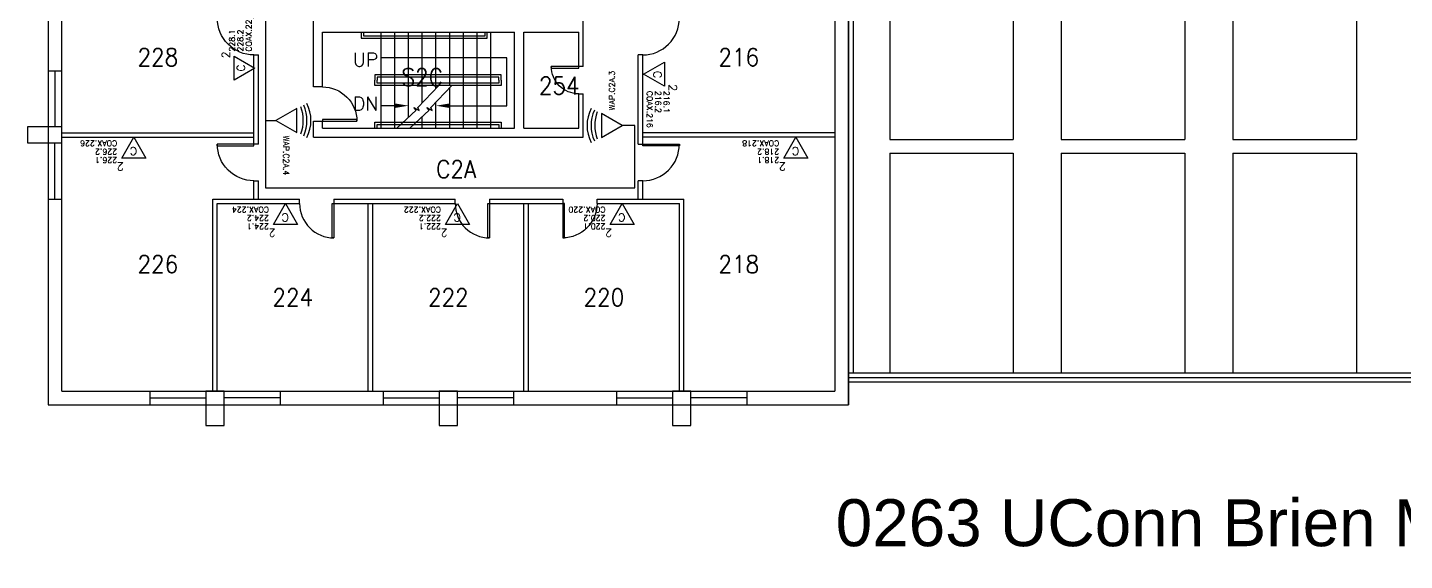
# Model space of a CAD drawing. Header units: inches. Extents: x -460 to 10305, y -938 to 5356.
# Drawn here: x 4018 to 5222, y -133 to 333 of the extents above; entities that cross this region are included whole.
import ezdxf
from ezdxf.enums import TextEntityAlignment as Align

# ---------------------------------------------------------------- set-up
doc = ezdxf.new("R2010")
doc.units = ezdxf.units.IN
doc.header["$MEASUREMENT"] = 0
doc.set_wipeout_variables(frame=1)
for name, color, linetype in [('01-0263-02-DWG-BFP-ARCH$0$SP-DOORS', 5, 'Continuous'), ('01-0263-02-DWG-BFP-ARCH$0$SP-GROSS', 30, 'Continuous'), ('01-0263-02-DWG-BFP-ARCH$0$SP-GUARDRAIL', 150, 'Continuous'), ('01-0263-02-DWG-BFP-ARCH$0$SP-PRINT_TEXT', 250, 'Continuous'), ('01-0263-02-DWG-BFP-ARCH$0$SP-RMNO', 7, 'Continuous'), ('01-0263-02-DWG-BFP-ARCH$0$SP-ROOM', 7, 'Continuous'), ('01-0263-02-DWG-BFP-ARCH$0$SP-SITE', 3, 'Continuous'), ('01-0263-02-DWG-BFP-ARCH$0$SP-STAIRS', 1, 'Continuous'), ('01-0263-02-DWG-BFP-ARCH$0$SP-TEXT', 72, 'Continuous'), ('01-0263-02-DWG-BFP-ARCH$0$SP-WALL', 7, 'Continuous'), ('01-0263-02-DWG-BFP-ARCH$0$SP-WINDOWS', 6, 'Continuous'), ('T-Comm-E', 1, 'Continuous'), ('T-Comm-E-Wireless', 1, 'Continuous'), ('T-Comm-Path', 40, 'Continuous')]:
    doc.layers.add(name, color=color, linetype=linetype)
doc.layers.get('01-0263-02-DWG-BFP-ARCH$0$SP-ROOM').off()
doc.styles.add('01-0263-02-DWG-BFP-ARCH$0$ARIAL', font='ARIAL', dxfattribs={"height": 0.2})
doc.styles.add('01-0263-02-DWG-BFP-ARCH$0$ROMANS', font='ROMANS.shx', dxfattribs={"width": 0.9})
doc.styles.add('01-0263-02-DWG-BFP-ARCH$0$STANDARD', font='TXT.shx', dxfattribs={"height": 12})
doc.styles.add('3-32', font='SIMPLEX.shx', dxfattribs={"height": 9})

# ---------------------------------------------------------------- blocks, each defined once
blk = doc.blocks.new('01-0263-02-DWG-BFP-ARCH$0$DOR00')
at = {"color": 0}
for p, q in [((0, 1), (0, 0)), ((1, 0), (1, 1))]:
    blk.add_line(p, q, dxfattribs=at)
blk = doc.blocks.new('01-0263-02-DWG-BFP-ARCH$0$DOR01')
at = {"color": 0}
for p, q in [((1, 1), (0, 1)), ((0, 1), (0, 0)), ((1, 0), (1, 1)), ((0, 0), (1, 0))]:
    blk.add_line(p, q, dxfattribs=at)
blk = doc.blocks.new('01-0263-02-DWG-BFP-ARCH$0$FMGRM1')
at = {"style": '01-0263-02-DWG-BFP-ARCH$0$ROMANS', "width": 0.9}
for tag, p in [('DATA1', (0, -0.443)), ('DATA2', (0, -0.602)), ('DATA3', (0, -0.762)), ('DATA4', (0, -0.921)), ('DATA5', (0, -1.081))]:
    blk.add_attdef(tag, text='', height=0.117, dxfattribs=at).set_placement(p, align=Align.CENTER)
at = {"linetype": 'Continuous'}
blk.add_wipeout([(-0.375, -0.125), (0.375, -0.125), (0.375, 0.125), (-0.375, 0.125)], dxfattribs=at)
at = {"style": '01-0263-02-DWG-BFP-ARCH$0$ROMANS', "width": 0.9}
blk.add_attdef('RMAREA', text='', height=0.117, dxfattribs=at).set_placement((0, -0.284), align=Align.CENTER)
at = {"layer": '01-0263-02-DWG-BFP-ARCH$0$SP-RMNO', "style": '01-0263-02-DWG-BFP-ARCH$0$ROMANS', "width": 0.9}
blk.add_attdef('RMNUMB', text='', height=0.16, dxfattribs=at).set_placement((0, 0), align=Align.MIDDLE)
blk = doc.blocks.new('01-0263-02-DWG-BFP-ARCH', base_point=(1295.2, 1353.4))
at = {"layer": '01-0263-02-DWG-BFP-ARCH$0$SP-DOORS'}
for points in [[(1475.2, 1659.4, -0.414214), (1443.2, 1691.4, -0.414214)], [(1815.2, 1659.4, 0.414214), (1847.2, 1691.4, 0.414214)], [(1759.2, 1625.4, -0.414214), (1735.2, 1649.4, -0.414214)], [(1535.2, 1631.4, -0.414214), (1565.2, 1601.4, -0.414214)], [(1475.2, 1549.4, -0.414214), (1443.2, 1581.4, -0.414214)], [(1815.2, 1549.4, 0.414214), (1847.2, 1581.4, 0.414214)], [(1515.2, 1529.4, 0.414214), (1545.2, 1499.4, 0.414214)], [(1651.2, 1529.4, 0.414214), (1681.2, 1499.4, 0.414214)], [(1775.2, 1529.4, -0.414214), (1745.2, 1499.4, -0.414214)]]:
    blk.add_lwpolyline(points, format="xyb", dxfattribs=at)
at = {"layer": '01-0263-02-DWG-BFP-ARCH$0$SP-GROSS'}
blk.add_lwpolyline([(1995.2, 2641.4), (1295.2, 2641.4), (1295.2, 1353.4), (1995.1, 1353.5), (1995, 1373.7), (1995.2, 2641.4)], close=True, dxfattribs=at)
at = {"layer": '01-0263-02-DWG-BFP-ARCH$0$SP-GUARDRAIL'}
for p, q in [((1568.9, 1679.4), (1568.9, 1674.2)), ((1568.9, 1674.2), (1679.3, 1674.2)), ((1570.9, 1679.4), (1570.9, 1676.2)), ((1570.9, 1676.2), (1677.3, 1676.2)), ((1677.3, 1676.2), (1677.3, 1679.4)), ((1679.3, 1674.2), (1679.3, 1679.4)), ((1580.9, 1595.4), (1580.9, 1600.6)), ((1580.9, 1600.6), (1691.3, 1600.6)), ((1582.9, 1595.4), (1582.9, 1598.6)), ((1582.9, 1598.6), (1689.3, 1598.6)), ((1689.3, 1598.6), (1689.3, 1595.4)), ((1691.3, 1600.6), (1691.3, 1595.4))]:
    blk.add_line(p, q, dxfattribs=at)
for points in [[(1580.9, 1642), (1580.9, 1637.4)], [(1691.3, 1637.4), (1691.3, 1642), (1580.9, 1642)], [(1582.9, 1640), (1582.9, 1637.4)], [(1689.3, 1637.4), (1689.3, 1640), (1582.9, 1640)], [(1691.3, 1637.4), (1691.3, 1632.8), (1580.9, 1632.8)], [(1580.9, 1632.8), (1580.9, 1637.4)], [(1689.3, 1637.4), (1689.3, 1634.8), (1582.9, 1634.8)], [(1582.9, 1634.8), (1582.9, 1637.4)]]:
    blk.add_lwpolyline(points, dxfattribs=at)
at = {"layer": '01-0263-02-DWG-BFP-ARCH$0$SP-SITE'}
for p, q in [((2031.2, 1837.4), (2031.2, 1585.4)), ((2139.2, 1837.4), (2139.2, 1585.4)), ((2181.2, 1837.4), (2181.2, 1585.4)), ((2289.2, 1837.4), (2289.2, 1585.4)), ((2331.2, 1837.4), (2331.2, 1585.4)), ((2439.2, 1837.4), (2439.2, 1585.4)), ((2031.2, 1585.4), (2139.2, 1585.4)), ((2181.2, 1585.4), (2289.2, 1585.4)), ((2331.2, 1585.4), (2439.2, 1585.4)), ((2031.2, 1573.4), (2031.2, 1381.4)), ((2031.2, 1573.4), (2139.2, 1573.4)), ((2139.2, 1573.4), (2139.2, 1381.4)), ((2181.2, 1573.4), (2289.2, 1573.4)), ((2181.2, 1573.4), (2181.2, 1381.4)), ((2289.2, 1573.4), (2289.2, 1381.4)), ((2331.2, 1573.4), (2439.2, 1573.4)), ((2331.2, 1573.4), (2331.2, 1381.4)), ((2439.2, 1573.4), (2439.2, 1381.4)), ((1995.2, 1381.4), (2533.2, 1381.4)), ((1995.2, 1377.4), (2533.2, 1377.4)), ((1995.2, 1373.4), (2533.2, 1373.4))]:
    blk.add_line(p, q, dxfattribs=at)
at = {"layer": '01-0263-02-DWG-BFP-ARCH$0$SP-STAIRS'}
for p, q in [((1586.4, 1595.4), (1586.4, 1679.4)), ((1598.4, 1595.4), (1598.4, 1679.4)), ((1610.4, 1604.9), (1610.4, 1679.4)), ((1622.4, 1617.3), (1622.4, 1679.4)), ((1634.4, 1630), (1634.4, 1679.4)), ((1646.4, 1632.8), (1646.4, 1679.4)), ((1658.4, 1595.4), (1658.4, 1679.4)), ((1670.4, 1595.4), (1670.4, 1679.4)), ((1682.4, 1595.4), (1682.4, 1679.4)), ((1646.4, 1595.4), (1646.4, 1630.8)), ((1634.4, 1595.4), (1634.4, 1618.1)), ((1622.4, 1595.4), (1622.4, 1605.5))]:
    blk.add_line(p, q, dxfattribs=at)
for points in [[(1600.3, 1595.4), (1617, 1611.1), (1615.1, 1613.5), (1619.6, 1610.9), (1618.6, 1613.3), (1637, 1632.8)], [(1611.6, 1595.4), (1628.3, 1611.1), (1626.4, 1613.5), (1631, 1610.9), (1629.9, 1613.3), (1648.3, 1632.8)]]:
    blk.add_lwpolyline(points, dxfattribs=at)
at = {"layer": '01-0263-02-DWG-BFP-ARCH$0$SP-TEXT'}
for p, q in [((1696.4, 1656.9), (1586.4, 1656.9)), ((1696.4, 1615), (1696.4, 1656.9)), ((1598.4, 1615), (1586.4, 1615)), ((1646.4, 1615), (1696.4, 1615))]:
    blk.add_line(p, q, dxfattribs=at)
for points in [[(1598.4, 1617), (1598.4, 1613), (1610.4, 1615)], [(1646.4, 1613), (1646.4, 1617), (1634.4, 1615)]]:
    blk.add_solid(points, dxfattribs=at)
at = {"layer": '01-0263-02-DWG-BFP-ARCH$0$SP-WALL'}
for p, q in [((1995.2, 2641.4), (1995.2, 1375.4)), ((1983.2, 2629.4), (1983.2, 1365.4)), ((1999.2, 2629.4), (1999.2, 1381.4)), ((1295.2, 1904.4), (1295.2, 1353.4)), ((1307.2, 1365.4), (1307.2, 1904.4)), ((1527.2, 1631.4), (1527.2, 1801.4)), ((1763.2, 1649.4), (1763.2, 1801.4)), ((1535.2, 1679.4), (1703.2, 1679.4)), ((1535.2, 1631.4), (1535.2, 1679.4)), ((1703.2, 1595.4), (1703.2, 1679.4)), ((1711.2, 1595.4), (1711.2, 1679.4)), ((1711.2, 1679.4), (1759.2, 1679.4)), ((1759.2, 1649.4), (1759.2, 1679.4)), ((1475.2, 1581.4), (1475.2, 1659.4)), ((1479.2, 1581.4), (1479.2, 1659.4)), ((1811.2, 1581.4), (1811.2, 1659.4)), ((1815.2, 1581.4), (1815.2, 1659.4)), ((1295.2, 1645.4), (1307.2, 1645.4)), ((1759.2, 1595.4), (1759.2, 1625.4)), ((1763.2, 1587.4), (1763.2, 1625.4)), ((1527.2, 1587.4), (1527.2, 1601.4)), ((1535.2, 1595.4), (1535.2, 1601.4)), ((1307.2, 1596.4), (1277.2, 1596.4)), ((1277.2, 1596.4), (1277.2, 1582.4)), ((1295.2, 1596.4), (1295.2, 1582.4)), ((1307.2, 1591.4), (1475.2, 1591.4)), ((1535.2, 1595.4), (1703.2, 1595.4)), ((1711.2, 1595.4), (1759.2, 1595.4)), ((1983.2, 1591.4), (1815.2, 1591.4)), ((1277.2, 1582.4), (1307.2, 1582.4)), ((1307.2, 1587.4), (1475.2, 1587.4)), ((1527.2, 1587.4), (1763.2, 1587.4)), ((1983.2, 1587.4), (1815.2, 1587.4)), ((1475.2, 1533.4), (1475.2, 1549.4)), ((1479.2, 1533.4), (1479.2, 1549.4)), ((1811.2, 1533.4), (1811.2, 1549.4)), ((1815.2, 1533.4), (1815.2, 1549.4)), ((1295.2, 1533.4), (1307.2, 1533.4)), ((1439.2, 1533.4), (1515.2, 1533.4)), ((1439.2, 1365.4), (1439.2, 1533.4)), ((1443.2, 1529.4), (1515.2, 1529.4)), ((1443.2, 1365.4), (1443.2, 1529.4)), ((1545.2, 1533.4), (1651.2, 1533.4)), ((1545.2, 1529.4), (1651.2, 1529.4)), ((1575.2, 1365.4), (1575.2, 1529.4)), ((1579.2, 1365.4), (1579.2, 1529.4)), ((1681.2, 1533.4), (1745.2, 1533.4)), ((1681.2, 1529.4), (1745.2, 1529.4)), ((1711.2, 1365.4), (1711.2, 1529.4)), ((1715.2, 1365.4), (1715.2, 1529.4)), ((1775.2, 1533.4), (1851.2, 1533.4)), ((1775.2, 1529.4), (1847.2, 1529.4)), ((1847.2, 1365.4), (1847.2, 1529.4)), ((1851.2, 1365.4), (1851.2, 1533.4)), ((1995.2, 1381.4), (1995.2, 1353.4)), ((1307.2, 1365.4), (1983.2, 1365.4)), ((1384.2, 1365.4), (1384.2, 1353.4)), ((1433.2, 1365.4), (1433.2, 1335.4)), ((1449.2, 1365.4), (1433.2, 1365.4)), ((1449.2, 1335.4), (1449.2, 1365.4)), ((1498.2, 1365.4), (1498.2, 1353.4)), ((1588.2, 1365.4), (1588.2, 1353.4)), ((1653.2, 1365.4), (1637.2, 1365.4)), ((1637.2, 1365.4), (1637.2, 1335.4)), ((1653.2, 1335.4), (1653.2, 1365.4)), ((1702.2, 1365.4), (1702.2, 1353.4)), ((1792.2, 1365.4), (1792.2, 1353.4)), ((1841.2, 1365.4), (1841.2, 1335.4)), ((1857.2, 1365.4), (1841.2, 1365.4)), ((1857.2, 1335.4), (1857.2, 1365.4)), ((1906.2, 1365.4), (1906.2, 1353.4)), ((1295.2, 1353.4), (1995.2, 1353.4)), ((1433.2, 1335.4), (1449.2, 1335.4)), ((1637.2, 1335.4), (1653.2, 1335.4)), ((1841.2, 1335.4), (1857.2, 1335.4))]:
    blk.add_line(p, q, dxfattribs=at)
blk.add_lwpolyline([(1449.2, 1353.4), (1639.2, 1353.4)], dxfattribs=at)
at = {"layer": '01-0263-02-DWG-BFP-ARCH$0$SP-WINDOWS'}
for p, q in [((1301.2, 1645.4), (1301.2, 1596.4)), ((1301.2, 1533.4), (1301.2, 1582.4)), ((1384.2, 1359.4), (1433.2, 1359.4)), ((1498.2, 1359.4), (1449.2, 1359.4)), ((1588.2, 1359.4), (1637.2, 1359.4)), ((1702.2, 1359.4), (1653.2, 1359.4)), ((1792.2, 1359.4), (1841.2, 1359.4)), ((1906.2, 1359.4), (1857.2, 1359.4))]:
    blk.add_line(p, q, dxfattribs=at)
at = {"layer": '01-0263-02-DWG-BFP-ARCH$0$SP-DOORS'}
for p, xscale, yscale, zscale, rotation in [((1759.2, 1649.4), 24, 1.5, 24, 180), ((1475.2, 1581.4), 32, 1.5, 32, 180), ((1545.2, 1529.4), 30, -1.5, 30, 270.0000000000064), ((1681.2, 1529.4), 30, -1.5, 30, 270), ((1745.2, 1529.4), 30, 1.5, 30, 270)]:
    blk.add_blockref('01-0263-02-DWG-BFP-ARCH$0$DOR01', p, dxfattribs=dict(at, xscale=xscale, yscale=yscale, zscale=zscale, rotation=rotation))
for p, xscale, yscale, zscale in [((1535.2, 1601.4), 30, 1.5, 30), ((1815.2, 1581.4), 32, -1.5, 32)]:
    blk.add_blockref('01-0263-02-DWG-BFP-ARCH$0$DOR01', p, dxfattribs=dict(at, xscale=xscale, yscale=yscale, zscale=zscale))
at = {"layer": '01-0263-02-DWG-BFP-ARCH$0$SP-WALL'}
for p, xscale, yscale, zscale, rotation in [((1475.2, 1691.4), 32, 4, 32, 270), ((1815.2, 1691.4), 32, -4, 32, 270), ((1759.2, 1649.4), 24, 4, 24, 270), ((1535.2, 1601.4), 30, 8, 30, 90), ((1475.2, 1581.4), 32, 4, 32, 270), ((1815.2, 1581.4), 32, -4, 32, 270), ((1545.2, 1529.4), 30, -4, 30, 180), ((1681.2, 1529.4), 30, -4, 30, 180)]:
    blk.add_blockref('01-0263-02-DWG-BFP-ARCH$0$DOR00', p, dxfattribs=dict(at, xscale=xscale, yscale=yscale, zscale=zscale, rotation=rotation))
at = {"layer": '01-0263-02-DWG-BFP-ARCH$0$SP-WALL', "xscale": 30, "yscale": 4, "zscale": 30}
blk.add_blockref('01-0263-02-DWG-BFP-ARCH$0$DOR00', (1745.2, 1529.4), dxfattribs=at)
at = {"layer": '01-0263-02-DWG-BFP-ARCH$0$SP-PRINT_TEXT', "linetype": 'Continuous', "style": '01-0263-02-DWG-BFP-ARCH$0$ARIAL'}
blk.add_text('0263 UConn Brien McMahon Hall & Dining - 02', height=41.084, dxfattribs=at).set_placement((2585.2, 1229.8), align=Align.CENTER)
at = {"layer": '01-0263-02-DWG-BFP-ARCH$0$SP-TEXT', "style": '01-0263-02-DWG-BFP-ARCH$0$STANDARD'}
for s, p in [('UP', (1583.9, 1655.3)), ('DN', (1583.9, 1616.8))]:
    blk.add_text(s, height=12, dxfattribs=at).set_placement(p, align=Align.MIDDLE_RIGHT)
at = {"layer": '01-0263-02-DWG-BFP-ARCH$0$SP-ROOM'}
ref = blk.add_blockref('01-0263-02-DWG-BFP-ARCH$0$FMGRM1', (1391.2, 1657.4), dxfattribs=dict(at, xscale=96, yscale=96, zscale=96))
ref.add_attrib('RMNUMB', '228', dxfattribs={"layer": '01-0263-02-DWG-BFP-ARCH$0$SP-RMNO', "height": 15.36, "style": '01-0263-02-DWG-BFP-ARCH$0$ROMANS', "width": 0.9}).set_placement((1391.2, 1657.4), align=Align.MIDDLE)
ref = blk.add_blockref('01-0263-02-DWG-BFP-ARCH$0$FMGRM1', (1899.2, 1657.4), dxfattribs=dict(at, xscale=96, yscale=96, zscale=96))
ref.add_attrib('RMNUMB', '216', dxfattribs={"layer": '01-0263-02-DWG-BFP-ARCH$0$SP-RMNO', "height": 15.36, "style": '01-0263-02-DWG-BFP-ARCH$0$ROMANS', "width": 0.9}).set_placement((1899.2, 1657.4), align=Align.MIDDLE)
ref = blk.add_blockref('01-0263-02-DWG-BFP-ARCH$0$FMGRM1', (1622.4, 1640), dxfattribs=dict(at, xscale=96, yscale=96, zscale=96))
ref.add_attrib('RMNUMB', 'S2C', dxfattribs={"layer": '01-0263-02-DWG-BFP-ARCH$0$SP-RMNO', "height": 15.36, "style": '01-0263-02-DWG-BFP-ARCH$0$ROMANS', "width": 0.9}).set_placement((1622.4, 1640), align=Align.MIDDLE)
ref = blk.add_blockref('01-0263-02-DWG-BFP-ARCH$0$FMGRM1', (1742.2, 1632.5), dxfattribs=dict(at, xscale=96, yscale=96, zscale=96))
ref.add_attrib('RMNUMB', '254', dxfattribs={"layer": '01-0263-02-DWG-BFP-ARCH$0$SP-RMNO', "height": 15.36, "style": '01-0263-02-DWG-BFP-ARCH$0$ROMANS', "width": 0.9}).set_placement((1742.2, 1632.5), align=Align.MIDDLE)
ref = blk.add_blockref('01-0263-02-DWG-BFP-ARCH$0$FMGRM1', (1652.1, 1559.5), dxfattribs=dict(at, xscale=96, yscale=96, zscale=96))
ref.add_attrib('RMNUMB', 'C2A', dxfattribs={"layer": '01-0263-02-DWG-BFP-ARCH$0$SP-RMNO', "height": 15.36, "style": '01-0263-02-DWG-BFP-ARCH$0$ROMANS', "width": 0.9}).set_placement((1652.1, 1559.5), align=Align.MIDDLE)
ref = blk.add_blockref('01-0263-02-DWG-BFP-ARCH$0$FMGRM1', (1391.2, 1476.4), dxfattribs=dict(at, xscale=96, yscale=96, zscale=96))
ref.add_attrib('RMNUMB', '226', dxfattribs={"layer": '01-0263-02-DWG-BFP-ARCH$0$SP-RMNO', "height": 15.36, "style": '01-0263-02-DWG-BFP-ARCH$0$ROMANS', "width": 0.9}).set_placement((1391.2, 1476.4), align=Align.MIDDLE)
ref = blk.add_blockref('01-0263-02-DWG-BFP-ARCH$0$FMGRM1', (1899.2, 1476.4), dxfattribs=dict(at, xscale=96, yscale=96, zscale=96))
ref.add_attrib('RMNUMB', '218', dxfattribs={"layer": '01-0263-02-DWG-BFP-ARCH$0$SP-RMNO', "height": 15.36, "style": '01-0263-02-DWG-BFP-ARCH$0$ROMANS', "width": 0.9}).set_placement((1899.2, 1476.4), align=Align.MIDDLE)
ref = blk.add_blockref('01-0263-02-DWG-BFP-ARCH$0$FMGRM1', (1509.2, 1447.4), dxfattribs=dict(at, xscale=96, yscale=96, zscale=96))
ref.add_attrib('RMNUMB', '224', dxfattribs={"layer": '01-0263-02-DWG-BFP-ARCH$0$SP-RMNO', "height": 15.36, "style": '01-0263-02-DWG-BFP-ARCH$0$ROMANS', "width": 0.9}).set_placement((1509.2, 1447.4), align=Align.MIDDLE)
ref = blk.add_blockref('01-0263-02-DWG-BFP-ARCH$0$FMGRM1', (1645.2, 1447.4), dxfattribs=dict(at, xscale=96, yscale=96, zscale=96))
ref.add_attrib('RMNUMB', '222', dxfattribs={"layer": '01-0263-02-DWG-BFP-ARCH$0$SP-RMNO', "height": 15.36, "style": '01-0263-02-DWG-BFP-ARCH$0$ROMANS', "width": 0.9}).set_placement((1645.2, 1447.4), align=Align.MIDDLE)
ref = blk.add_blockref('01-0263-02-DWG-BFP-ARCH$0$FMGRM1', (1781.2, 1447.4), dxfattribs=dict(at, xscale=96, yscale=96, zscale=96))
ref.add_attrib('RMNUMB', '220', dxfattribs={"layer": '01-0263-02-DWG-BFP-ARCH$0$SP-RMNO', "height": 15.36, "style": '01-0263-02-DWG-BFP-ARCH$0$ROMANS', "width": 0.9}).set_placement((1781.2, 1447.4), align=Align.MIDDLE)
blk = doc.blocks.new('WIRELESS')
for p, q in [((10.5, 18.2), (-10.5, 18.2)), ((-10.5, 18.2), (0, 0)), ((0, 0), (10.5, 18.2))]:
    blk.add_line(p, q)
for centre, start, end in [((0, -1.4), 62.4297, 117.5703), ((0, -4.9), 65.5205, 114.4795), ((0, -8.1), 68.4095, 111.5905)]:
    blk.add_arc(centre, 32.1, start, end)
at = {"style": '3-32', "flags": 1}
for tag, p in [('RM_NUMBER', (50.9, 153.7)), ('UTP_CATEGORY', (50.9, 140.3)), ('QUANTITY_UTP', (50.9, 127.2)), ('WIRELESS_OUTLET_LOCATION', (50.9, 114.2)), ('TELECOMM_ROOM', (50.9, 100.3)), ('QTY_COAX', (50.3, 74.2)), ('POS_2', (166.1, 63.3)), ('POS_3', (166.1, 55.3)), ('POS_4', (166.1, 46.8)), ('POS_5', (166.1, 38.7)), ('POS_6', (166.1, 30))]:
    blk.add_attdef(tag, p, '', height=5, dxfattribs=at)
at = {"flags": 1}
for tag, p in [('SERIAL_NUMBER', (51.8, 50.2)), ('MAC_ADDRESS', (51.8, 26.2)), ('ELEVATION', (51.8, 2.2)), ('WO_NUMBER', (54, -25.6))]:
    blk.add_attdef(tag, text='', height=5, dxfattribs=at).set_placement(p, align=Align.BOTTOM_LEFT)
at = {"style": '3-32'}
blk.add_attdef('POS_1', (13.2, 6.5), '', height=5, dxfattribs=at)
blk = doc.blocks.new('VOICE(1)DATA(1)COAX(1)')
for p, q in [((0, 0), (-10.5, 18.2)), ((-10.5, 18.2), (10.5, 18.2)), ((10.5, 18.2), (0, 0))]:
    blk.add_line(p, q)
at = {"char_height": 7, "attachment_point": 1, "style": '3-32'}
for s, insert, width in [('2', (8.8, 29), 11.781), ('C', (-2.8, 15.6), 12.703)]:
    blk.add_mtext(s, dxfattribs=dict(at, insert=insert, width=width))
at = {"style": '3-32', "flags": 1}
for tag, p in [('RM_NUMBER', (92.1, 138.9)), ('UTP_CATEGORY', (92.1, 125.6)), ('QUANTITY_UTP', (92.1, 112.4)), ('WIRELESS_OUTLET_LOCATION', (92.1, 99.4)), ('TELECOMM_ROOM', (92.1, 85.6)), ('QTY_COAX', (91.3, 59.5)), ('POS_4', (202.7, 34.3)), ('POS_5', (202.7, 26)), ('POS_6', (202.7, 17.5))]:
    blk.add_attdef(tag, p, '', height=5, dxfattribs=at)
at = {"flags": 1}
blk.add_attdef('WO_NUMBER', text='', height=5, dxfattribs=at).set_placement((90.2, 43.1), align=Align.BOTTOM_LEFT)
at = {"style": '3-32'}
for tag, p in [('POS_1', (14.6, 17.5)), ('POS_2', (14.6, 10.2)), ('POS_3', (14.6, 2.8))]:
    blk.add_attdef(tag, p, '', height=5, dxfattribs=at)

msp = doc.modelspace()

# ---------------------------------------------------------------- block references
msp.add_blockref('01-0263-02-DWG-BFP-ARCH', (4035.9, 3.3))

# ---------------------------------------------------------------- next in the draw order: linework, layer by layer
at = {"layer": 'T-Comm-Path'}
for points in [[(4275.5, 833.5), (4226.1, 833.5), (4226.1, 252), (4235.1, 252)], [(4275.5, 833.5), (4226.1, 833.5), (4226.1, 193), (4549, 193), (4549, 247.6), (4537.9, 247.6)]]:
    msp.add_lwpolyline(points, dxfattribs=at)

# ---------------------------------------------------------------- next in the draw order: block references
at = {"layer": 'T-Comm-E'}
for p, rotation, values in [((4216.7, 297.6), 90, {'POS_1': '228.1', 'POS_2': '228.2', 'POS_3': 'COAX.22'}), ((4556.7, 292.5), 270, {'POS_1': '216.1', 'POS_2': '216.2', 'POS_3': 'COAX.216'}), ((4110.9, 237.3), 180, {'POS_1': '226.1', 'POS_2': '226.2', 'POS_3': 'COAX.226'}), ((4689.8, 237.3), 180, {'POS_1': '218.1', 'POS_2': '218.2', 'POS_3': 'COAX.218'}), ((4243.6, 179.3), 180, {'POS_1': '224.1', 'POS_2': '224.2', 'POS_3': 'COAX.224'}), ((4394, 179.3), 180, {'POS_1': '222.1', 'POS_2': '222.2', 'POS_3': 'COAX.222'}), ((4537.9, 179.3), 180, {'POS_1': '220.1', 'POS_2': '220.2', 'POS_3': 'COAX.220'})]:
    msp.add_blockref('VOICE(1)DATA(1)COAX(1)', p, dxfattribs=dict(at, rotation=rotation)).add_auto_attribs(values)
at = {"layer": 'T-Comm-E-Wireless'}
for p, rotation, values in [((4537.9, 247.6), 90, {'POS_1': 'WAP.C2A.3'}), ((4235.1, 252), 270, {'POS_1': 'WAP.C2A.4'})]:
    msp.add_blockref('WIRELESS', p, dxfattribs=dict(at, rotation=rotation)).add_auto_attribs(values)

doc.saveas('drawing.dxf')
